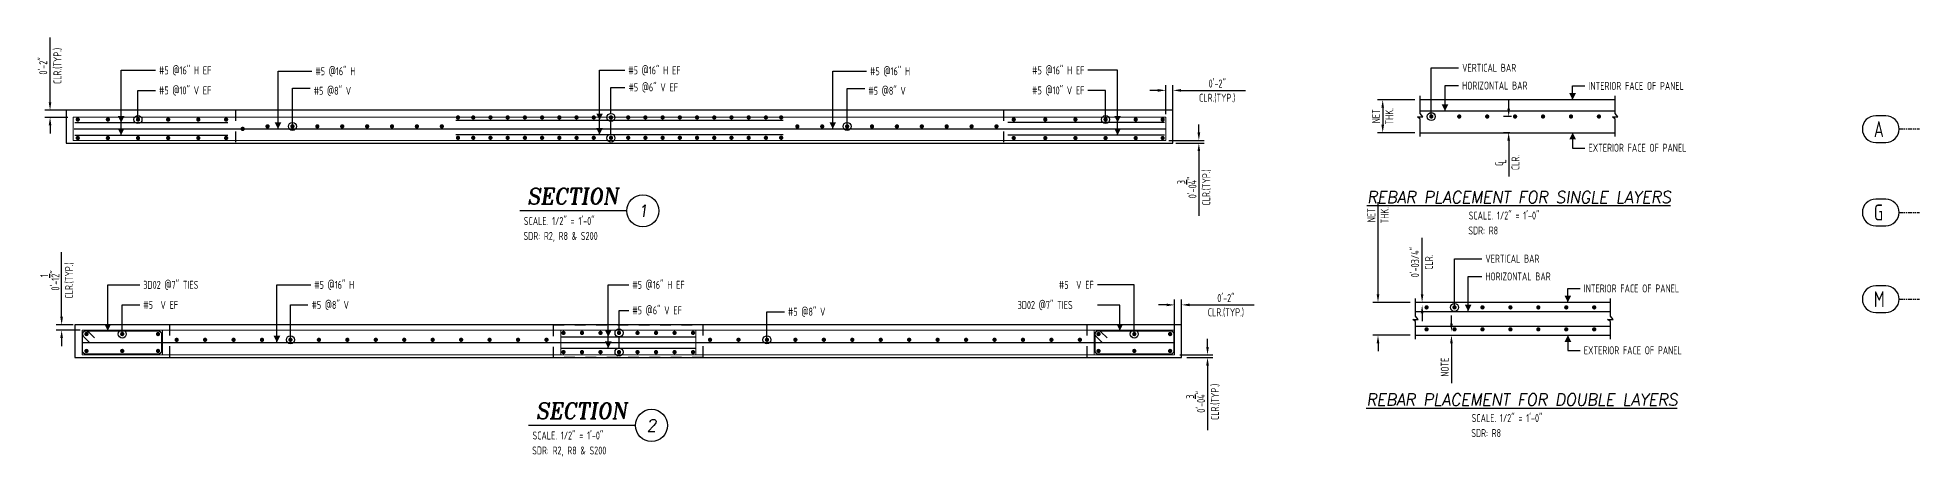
# Model space of a CAD drawing. Header units: inches. Extents: x -3675 to 33171, y -2273 to 1837.
# Drawn here: x 31840 to 32369, y 350 to 467 of the extents above; entities that cross this region are included whole.
import ezdxf
from ezdxf.enums import TextEntityAlignment as Align

# ---------------------------------------------------------------- set-up
doc = ezdxf.new("R2010")
doc.units = ezdxf.units.IN
doc.header["$MEASUREMENT"] = 0
doc.linetypes.add('HIDDEN', pattern=[6, 3, -3])
doc.linetypes.add('PHANTOM', pattern=[2.5, 1.25, -0.25, 0.25, -0.25, 0.25, -0.25])
doc.layers.get('0').update_dxf_attribs({"linetype": 'CONTINUOUS'})
doc.layers.get('Defpoints').update_dxf_attribs({"linetype": 'CONTINUOUS'})
for name, color, linetype in [('0-25TEXT', 7, 'CONTINUOUS'), ('0-35', 3, 'CONTINUOUS'), ('0-35TEXT', 3, 'CONTINUOUS'), ('0-50', 10, 'CONTINUOUS'), ('5', 4, 'CONTINUOUS'), ('DETAIL', 83, 'CONTINUOUS'), ('GRID', 8, 'PHANTOM'), ('hidden', 7, 'HIDDEN'), ('REBARS', 4, 'CONTINUOUS')]:
    doc.layers.add(name, color=color, linetype=linetype)
doc.layers.add('COVER', color=6, linetype='CONTINUOUS', lineweight=0, plot=False)
doc.styles.add('AR', font='ARCHQUIK.shx', dxfattribs={"width": 0.8})
doc.styles.add('ROMANT', font='romant')
doc.dimstyles.new('CADS_DIM_48', dxfattribs={"dimscale": 48, "dimtxt": 0.09375, "dimasz": 0.09375, "dimexe": 0.0625, "dimexo": 0.0625, "dimgap": 0.09375, "dimtad": 0, "dimtih": 1, "dimtoh": 1, "dimzin": 1, "dimdsep": 46, "dimlunit": 4, "dimtxsty": 'AR', "dimblk": 'CLOSED', "dimcen": 0.1875, "dimadec": 0, "dimazin": 0, "dimtfac": 1, "dimtofl": 0, "dimtmove": 0, "dimatfit": 1, "dimldrblk": 'DOTBLANK', "dimfxl": 1, "dimtzin": 0, "dimarcsym": 0})

# ---------------------------------------------------------------- blocks, each defined once
blk = doc.blocks.new('*D1747')
at = {"layer": 'Defpoints', "color": 0, "transparency": 16777216}
for p in [(32158.79, 452.57), (32156.79, 444.37), (32158.79, 443.31)]:
    blk.add_point(p, dxfattribs=at)
at = {"layer": 'DETAIL', "color": 0, "lineweight": -2, "transparency": 16777216}
for p, q in [((32154.54, 452.57), (32152.29, 452.57)), ((32156.79, 445.87), (32156.79, 454.07)), ((32158.79, 444.81), (32158.79, 454.07)), ((32161.04, 452.57), (32179.19, 452.57))]:
    blk.add_line(p, q, dxfattribs=at)
at = {"layer": 'DETAIL', "color": 0, "transparency": 16777216}
for points in [[(32154.54, 452.94), (32154.54, 452.19), (32156.79, 452.57)], [(32161.04, 452.94), (32161.04, 452.19), (32158.79, 452.57)]]:
    blk.add_solid(points, dxfattribs=at)
at = {"layer": 'DETAIL', "color": 0, "transparency": 16777216, "char_height": 2.25, "attachment_point": 5, "style": 'AR'}
for s, insert in [('0\'-2"', (32171.24, 454.48)), ('CLR.(TYP.)', (32171.24, 450.38))]:
    blk.add_mtext(s, dxfattribs=dict(at, insert=insert))
blk = doc.blocks.new('_DotBlank')
at = {"layer": '0-35', "color": 0, "lineweight": -2}
blk.add_line((-0.5, 0), (-1, 0), dxfattribs=at)
blk.add_circle((0, 0), 0.5, dxfattribs=at)
blk = doc.blocks.new('*D1748')
at = {"layer": 'Defpoints', "color": 0, "transparency": 16777216}
for p in [(32156.14, 438.49), (32158.06, 437.74), (32166.08, 437.74)]:
    blk.add_point(p, dxfattribs=at)
at = {"layer": 'DETAIL', "color": 0, "lineweight": -2, "transparency": 16777216}
for p, q in [((32166.08, 440.74), (32166.08, 442.99)), ((32157.64, 438.49), (32167.58, 438.49)), ((32159.56, 437.74), (32167.58, 437.74)), ((32166.08, 435.49), (32166.08, 417.34))]:
    blk.add_line(p, q, dxfattribs=at)
at = {"layer": 'DETAIL', "color": 0, "transparency": 16777216}
for points in [[(32165.7, 440.74), (32166.45, 440.74), (32166.08, 438.49)], [(32165.7, 435.49), (32166.45, 435.49), (32166.08, 437.74)]]:
    blk.add_solid(points, dxfattribs=at)
at = {"layer": 'DETAIL', "color": 0, "transparency": 16777216, "char_height": 2.25, "attachment_point": 5, "rotation": 90, "style": 'AR'}
for s, insert in [('CLR.(TYP.)', (32168.26, 425.29)), ('0\'-0{\\H1.000000x;\\S3/4;}"', (32162.7, 425.29))]:
    blk.add_mtext(s, dxfattribs=dict(at, insert=insert))
blk = doc.blocks.new('SECT1')
at = {"color": 7, "linetype": 'Continuous'}
blk.add_line((0.627, 0), (-0.627, 0), dxfattribs=at)
blk.add_circle((0.815, 0), 0.188, dxfattribs=at)
at = {"color": 7, "linetype": 'Continuous', "style": 'ROMANT', "oblique": 9, "width": 0.95}
blk.add_text('SECTION', height=0.1875, dxfattribs=at).set_placement((-0.006, 0.077), align=Align.CENTER)
blk.add_attdef('SECT1', text='', height=0.141, dxfattribs=at).set_placement((0.815, 0), align=Align.MIDDLE)
blk = doc.blocks.new('leadrblk')
blk.add_lwpolyline([(0, 0, 0, 1, 0), (1, 0, 1, 1, 0)], format="xyseb")
blk = doc.blocks.new('*D1749')
at = {"layer": 'Defpoints', "color": 0, "transparency": 16777216}
for p in [(31843, 446.99), (31849.54, 446.99), (31849.54, 444.99)]:
    blk.add_point(p, dxfattribs=at)
at = {"layer": 'DETAIL', "color": 0, "lineweight": -2, "transparency": 16777216}
for p, q in [((31843, 449.24), (31843, 467.39)), ((31848.04, 446.99), (31841.5, 446.99)), ((31848.04, 444.99), (31841.5, 444.99)), ((31843, 442.74), (31843, 440.49))]:
    blk.add_line(p, q, dxfattribs=at)
at = {"layer": 'DETAIL', "color": 0, "transparency": 16777216}
for points in [[(31842.62, 449.24), (31843.37, 449.24), (31843, 446.99)], [(31842.62, 442.74), (31843.37, 442.74), (31843, 444.99)]]:
    blk.add_solid(points, dxfattribs=at)
at = {"layer": 'DETAIL', "color": 0, "transparency": 16777216, "char_height": 2.25, "attachment_point": 5, "rotation": 90, "style": 'AR'}
for s, insert in [('0\'-2"', (31841.08, 459.44)), ('CLR.(TYP.)', (31845.18, 459.44))]:
    blk.add_mtext(s, dxfattribs=dict(at, insert=insert))
blk = doc.blocks.new('*D1751')
at = {"layer": 'Defpoints', "color": 0, "transparency": 16777216}
for p in [(32161.24, 392.26), (32159.24, 383), (32161.24, 383)]:
    blk.add_point(p, dxfattribs=at)
at = {"layer": 'DETAIL', "color": 0, "lineweight": -2, "transparency": 16777216}
for p, q in [((32156.99, 392.26), (32154.74, 392.26)), ((32159.24, 384.5), (32159.24, 393.76)), ((32161.24, 384.5), (32161.24, 393.76)), ((32163.49, 392.26), (32181.64, 392.26))]:
    blk.add_line(p, q, dxfattribs=at)
at = {"layer": 'DETAIL', "color": 0, "transparency": 16777216}
for points in [[(32156.99, 392.63), (32156.99, 391.88), (32159.24, 392.26)], [(32163.49, 392.63), (32163.49, 391.88), (32161.24, 392.26)]]:
    blk.add_solid(points, dxfattribs=at)
at = {"layer": 'DETAIL', "color": 0, "transparency": 16777216, "char_height": 2.25, "attachment_point": 5, "style": 'AR'}
for s, insert in [('0\'-2"', (32173.69, 394.17)), ('CLR.(TYP.)', (32173.69, 390.07))]:
    blk.add_mtext(s, dxfattribs=dict(at, insert=insert))
blk = doc.blocks.new('*D1752')
at = {"layer": 'Defpoints', "color": 0, "transparency": 16777216}
for p in [(32159.24, 378.19), (32161.24, 377.44), (32168.52, 377.44)]:
    blk.add_point(p, dxfattribs=at)
at = {"layer": 'DETAIL', "color": 0, "lineweight": -2, "transparency": 16777216}
for p, q in [((32168.52, 380.44), (32168.52, 382.69)), ((32160.74, 378.19), (32170.02, 378.19)), ((32162.74, 377.44), (32170.02, 377.44)), ((32168.52, 375.19), (32168.52, 357.04))]:
    blk.add_line(p, q, dxfattribs=at)
at = {"layer": 'DETAIL', "color": 0, "transparency": 16777216}
for points in [[(32168.14, 380.44), (32168.89, 380.44), (32168.52, 378.19)], [(32168.14, 375.19), (32168.89, 375.19), (32168.52, 377.44)]]:
    blk.add_solid(points, dxfattribs=at)
at = {"layer": 'DETAIL', "color": 0, "transparency": 16777216, "char_height": 2.25, "attachment_point": 5, "rotation": 90, "style": 'AR'}
for s, insert in [('0\'-0{\\H1.000000x;\\S3/4;}"', (32165.14, 364.99)), ('CLR.(TYP.)', (32170.71, 364.99))]:
    blk.add_mtext(s, dxfattribs=dict(at, insert=insert))
blk = doc.blocks.new('*D1753')
at = {"layer": 'Defpoints', "color": 0, "transparency": 16777216}
for p in [(31846.26, 386.69), (31850.99, 386.69), (31852.99, 385.19)]:
    blk.add_point(p, dxfattribs=at)
at = {"layer": 'DETAIL', "color": 0, "lineweight": -2, "transparency": 16777216}
for p, q in [((31846.26, 388.94), (31846.26, 407.09)), ((31849.49, 386.69), (31844.76, 386.69)), ((31851.49, 385.19), (31844.76, 385.19)), ((31846.26, 382.94), (31846.26, 380.69))]:
    blk.add_line(p, q, dxfattribs=at)
at = {"layer": 'DETAIL', "color": 0, "transparency": 16777216}
for points in [[(31845.88, 388.94), (31846.63, 388.94), (31846.26, 386.69)], [(31845.88, 382.94), (31846.63, 382.94), (31846.26, 385.19)]]:
    blk.add_solid(points, dxfattribs=at)
at = {"layer": 'DETAIL', "color": 0, "transparency": 16777216, "char_height": 2.25, "attachment_point": 5, "rotation": 90, "style": 'AR'}
for s, insert in [('CLR.(TYP.)', (31848.44, 399.14)), ('0\'-1{\\H1.000000x;\\S1/2;}"', (31842.92, 399.14))]:
    blk.add_mtext(s, dxfattribs=dict(at, insert=insert))
blk = doc.blocks.new('*D1763')
at = {"layer": 'Defpoints', "color": 0, "transparency": 16777216}
for p in [(32228.33, 449.92), (32217.78, 440.67), (32228.33, 440.67)]:
    blk.add_point(p, dxfattribs=at)
at = {"layer": 'DETAIL', "color": 0, "lineweight": -2, "transparency": 16777216}
for p, q in [((32226.83, 449.92), (32216.28, 449.92)), ((32217.78, 447.67), (32217.78, 442.92)), ((32226.83, 440.67), (32216.28, 440.67))]:
    blk.add_line(p, q, dxfattribs=at)
at = {"layer": 'DETAIL', "color": 0, "transparency": 16777216}
for points in [[(32217.41, 447.67), (32218.16, 447.67), (32217.78, 449.92)], [(32217.41, 442.92), (32218.16, 442.92), (32217.78, 440.67)]]:
    blk.add_solid(points, dxfattribs=at)
at = {"layer": 'DETAIL', "color": 0, "transparency": 16777216, "insert": (32217.78, 445.29), "char_height": 2.25, "attachment_point": 5, "rotation": 90, "style": 'AR'}
blk.add_mtext('NET\\PTHK.', dxfattribs=at)
blk = doc.blocks.new('*D1764')
at = {"layer": 'Defpoints', "color": 0, "transparency": 16777216}
for p in [(32227.01, 392.97), (32216.46, 383.72), (32227.01, 383.72)]:
    blk.add_point(p, dxfattribs=at)
at = {"layer": 'DETAIL', "color": 0, "lineweight": -2, "transparency": 16777216}
for p, q in [((32216.46, 395.22), (32216.46, 421.14)), ((32225.51, 392.97), (32214.96, 392.97)), ((32225.51, 383.72), (32214.96, 383.72)), ((32216.46, 381.47), (32216.46, 379.22))]:
    blk.add_line(p, q, dxfattribs=at)
at = {"layer": 'DETAIL', "color": 0, "transparency": 16777216}
for points in [[(32216.08, 395.22), (32216.83, 395.22), (32216.46, 392.97)], [(32216.08, 381.47), (32216.83, 381.47), (32216.46, 383.72)]]:
    blk.add_solid(points, dxfattribs=at)
at = {"layer": 'DETAIL', "color": 0, "transparency": 16777216, "insert": (32216.46, 417.47), "char_height": 2.25, "attachment_point": 5, "rotation": 90, "style": 'AR'}
blk.add_mtext('NET\\PTHK.', dxfattribs=at)
blk = doc.blocks.new('*D1765')
at = {"layer": 'Defpoints', "color": 0, "transparency": 16777216}
for p in [(32228.87, 392.97), (32228.87, 392.97), (32228.87, 392.16)]:
    blk.add_point(p, dxfattribs=at)
at = {"layer": 'DETAIL', "color": 0, "lineweight": -2, "transparency": 16777216}
for p, q in [((32228.87, 395.22), (32228.87, 411.07)), ((32228.87, 389.91), (32228.87, 387.66))]:
    blk.add_line(p, q, dxfattribs=at)
at = {"layer": 'DETAIL', "color": 0, "transparency": 16777216}
for points in [[(32228.49, 395.22), (32229.24, 395.22), (32228.87, 392.97)], [(32228.49, 389.91), (32229.24, 389.91), (32228.87, 392.16)]]:
    blk.add_solid(points, dxfattribs=at)
at = {"layer": 'DETAIL', "color": 0, "transparency": 16777216, "char_height": 2.25, "attachment_point": 5, "rotation": 90, "style": 'AR'}
for s, insert in [('0\'-03/4"', (32226.87, 404.27)), ('CLR.', (32230.78, 404.27))]:
    blk.add_mtext(s, dxfattribs=dict(at, insert=insert))
blk = doc.blocks.new('*D1766')
at = {"layer": 'Defpoints', "color": 0, "transparency": 16777216}
for p in [(32237.12, 384.76), (32237.12, 383.72), (32237.12, 383.72)]:
    blk.add_point(p, dxfattribs=at)
at = {"layer": 'DETAIL', "color": 0, "lineweight": -2, "transparency": 16777216}
for p, q in [((32237.12, 387.01), (32237.12, 389.26)), ((32237.12, 381.47), (32237.12, 370.27))]:
    blk.add_line(p, q, dxfattribs=at)
at = {"layer": 'DETAIL', "color": 0, "transparency": 16777216}
for points in [[(32236.74, 387.01), (32237.49, 387.01), (32237.12, 384.76)], [(32236.74, 381.47), (32237.49, 381.47), (32237.12, 383.72)]]:
    blk.add_solid(points, dxfattribs=at)
at = {"layer": 'DETAIL', "color": 0, "transparency": 16777216, "insert": (32235.24, 374.75), "char_height": 2.25, "width": 3.2897, "attachment_point": 5, "rotation": 90, "style": 'AR'}
blk.add_mtext('NOTE', dxfattribs=at)
blk = doc.blocks.new('*D1767')
at = {"layer": 'Defpoints', "color": 0, "transparency": 16777216}
for p in [(32255.52, 445.22), (32253.21, 440.67), (32255.02, 440.67)]:
    blk.add_point(p, dxfattribs=at)
at = {"layer": 'DETAIL', "color": 0, "lineweight": -2, "transparency": 16777216}
for p, q in [((32254.02, 445.22), (32251.71, 445.22)), ((32253.21, 447.47), (32253.21, 449.72)), ((32253.52, 440.67), (32251.71, 440.67)), ((32253.21, 438.42), (32253.21, 428.4))]:
    blk.add_line(p, q, dxfattribs=at)
at = {"layer": 'DETAIL', "color": 0, "transparency": 16777216}
for points in [[(32252.83, 447.47), (32253.58, 447.47), (32253.21, 445.22)], [(32252.83, 438.42), (32253.58, 438.42), (32253.21, 440.67)]]:
    blk.add_solid(points, dxfattribs=at)
at = {"layer": 'DETAIL', "color": 0, "transparency": 16777216, "insert": (32255.12, 432.28), "char_height": 2.25, "attachment_point": 5, "rotation": 90, "style": 'AR'}
blk.add_mtext('CLR.', dxfattribs=at)
blk = doc.blocks.new('A$C2A293661')
at = {"layer": '0-35TEXT', "style": 'AR', "width": 0.8}
for s, p in [('C', (-0.72, 0.84)), ('L', (0, 0))]:
    blk.add_text(s, height=2.25, dxfattribs=at).set_placement(p)
blk = doc.blocks.new('*U2555', base_point=(31851.99, 381.37))
at = {"layer": 'REBARS', "color": 0}
blk.add_lwpolyline([(31851.99, 381.69), (32158.99, 381.69)], dxfattribs=at)
blk = doc.blocks.new('*U2812', base_point=(31986.61, 380.42))
at = {"layer": 'REBARS', "color": 0}
blk.add_lwpolyline([(31986.61, 380.11), (32024.61, 380.11)], dxfattribs=at)
blk = doc.blocks.new('*U2813', base_point=(31986.61, 382.95))
at = {"layer": 'REBARS', "color": 0}
blk.add_lwpolyline([(31986.61, 383.26), (32024.61, 383.26)], dxfattribs=at)
blk = doc.blocks.new('*U2866', base_point=(32159.24, 378.19))
at = {"layer": 'REBARS', "color": 0}
blk.add_lwpolyline([(32138.97, 381.63), (32137.2, 383.4, -0.668179), (32137.86, 385), (32158.11, 385, -0.414214), (32159.05, 384.06), (32159.05, 379.31, -0.414213), (32158.11, 378.37), (32137.86, 378.37, -0.414214), (32136.92, 379.31), (32136.92, 384.06, -0.668178), (32138.52, 384.72), (32140.29, 382.96)], format="xyb", dxfattribs=at)
blk = doc.blocks.new('*U1963', base_point=(31874.49, 378.19))
at = {"layer": 'REBARS', "color": 0}
blk.add_lwpolyline([(31854.22, 381.63), (31852.45, 383.4, -0.668179), (31853.11, 385), (31873.36, 385, -0.414214), (31874.3, 384.06), (31874.3, 379.31, -0.414213), (31873.36, 378.37), (31853.11, 378.37, -0.414214), (31852.17, 379.31), (31852.17, 384.06, -0.668178), (31853.77, 384.72), (31855.54, 382.96)], format="xyb", dxfattribs=at)
blk = doc.blocks.new('*U2724', base_point=(31850.01, 443.21))
at = {"layer": 'REBARS', "color": 0}
blk.add_lwpolyline([(31850.01, 443.52), (31893.01, 443.52)], dxfattribs=at)
blk = doc.blocks.new('*U2725', base_point=(31850.01, 440.3))
at = {"layer": 'REBARS', "color": 0}
blk.add_lwpolyline([(31850.01, 439.99), (31893.01, 439.99)], dxfattribs=at)
blk = doc.blocks.new('*U2546', base_point=(31849.79, 441.43))
at = {"layer": 'REBARS', "color": 0}
blk.add_lwpolyline([(31849.79, 441.74), (32156.79, 441.74)], dxfattribs=at)
blk = doc.blocks.new('*U2790', base_point=(31957.16, 443.88))
at = {"layer": 'REBARS', "color": 0}
blk.add_lwpolyline([(31957.16, 444.19), (32049.16, 444.19)], dxfattribs=at)
blk = doc.blocks.new('*U2791', base_point=(31957.16, 440.43))
at = {"layer": 'REBARS', "color": 0}
blk.add_lwpolyline([(31957.16, 440.12), (32049.16, 440.12)], dxfattribs=at)
blk = doc.blocks.new('*U2771', base_point=(32156.37, 443.21))
at = {"layer": 'REBARS', "color": 0}
blk.add_lwpolyline([(32156.37, 443.52), (32112.37, 443.52)], dxfattribs=at)
blk = doc.blocks.new('*U2772', base_point=(32156.37, 439.67))
at = {"layer": 'REBARS', "color": 0}
blk.add_lwpolyline([(32156.37, 439.99), (32112.37, 439.99)], dxfattribs=at)

msp = doc.modelspace()

# ---------------------------------------------------------------- linework, layer by layer
at = {"layer": '0-25TEXT'}
for points in [[(31862.99287, 439.98554), (31862.99287, 458.20485), (31872.65841, 458.20485)], [(31907.1082, 441.7446), (31907.1082, 457.95481), (31916.62682, 457.95481)], [(31997.54245, 444.19048), (31997.54245, 458.20485), (32004.62044, 458.20485)], [(31997.54245, 440.11953), (31997.54245, 458.20485), (32004.62044, 458.20485)], [(32063.10123, 441.7446), (32063.10123, 457.95481), (32072.61985, 457.95481)], [(32143.21056, 439.98554), (32143.21056, 458.20485), (32134.89841, 458.20485)], [(32000.74695, 446.08589), (32000.74695, 453.41873), (32004.66849, 453.41873)], [(32235.30249, 446.77279), (32235.30249, 453.9187), (32239.12885, 453.9187)], [(32271.188, 449.91664), (32271.188, 453.82797), (32274.66927, 453.82797)], [(32000.74695, 440.29681), (32000.74695, 443.83589)], [(32271.188, 440.66664), (32271.188, 436.35866), (32274.66927, 436.35866)], [(31859.22665, 384.99787), (31859.22665, 397.89559), (31868.22947, 397.89559)], [(31906.78975, 381.68537), (31906.78975, 397.89559), (31916.30837, 397.89559)], [(31999.98678, 380.10822), (31999.98678, 397.89559), (32005.75886, 397.89559)], [(32241.83368, 390.43691), (32241.83368, 400.2535), (32245.66003, 400.2535)], [(32143.85165, 384.99787), (32143.85165, 392.21874), (32137.52665, 392.21874)], [(32269.86204, 392.9706), (32269.86204, 396.88193), (32273.34332, 396.88193)], [(32003.00899, 385.51278), (32003.00899, 390.72617), (32005.75886, 390.72617)], [(32269.86204, 383.7206), (32269.86204, 379.41261), (32273.34332, 379.41261)]]:
    msp.add_lwpolyline(points, dxfattribs=at)
at = {"layer": '0-35', "color": 0, "lineweight": -2}
msp.add_line((32003.00899, 380.10796), (32003.00899, 383.26278), dxfattribs=at)
at = {"layer": '0-35'}
for points in [[(32228.3346, 439.57652), (32228.3346, 444.52081), (32227.56376, 445.09332), (32229.10543, 445.09332), (32228.3346, 446.06247), (32228.3346, 451.00677)], [(32283.13748, 449.91664), (32228.3346, 449.91664)], [(32283.13748, 439.57652), (32283.13748, 444.52081), (32282.36665, 445.09332), (32283.90831, 445.09332), (32283.13748, 446.06247), (32283.13748, 451.00677)], [(32228.3346, 440.66664), (32283.13748, 440.66664)], [(32227.00864, 382.63047), (32227.00864, 387.57476), (32226.23781, 388.14727), (32227.77947, 388.14727), (32227.00864, 389.11643), (32227.00864, 394.06072)], [(32281.81152, 392.9706), (32227.00864, 392.9706)], [(32281.81152, 382.63047), (32281.81152, 387.57476), (32281.04069, 388.14727), (32282.58236, 388.14727), (32281.81152, 389.11643), (32281.81152, 394.06072)], [(32227.00864, 383.7206), (32281.81152, 383.7206)]]:
    msp.add_lwpolyline(points, dxfattribs=at)
for points in [[(32158.79264, 446.99463), (31847.54264, 446.99463), (31847.54264, 437.74463), (32158.79264, 437.74463)], [(32161.23697, 386.68537), (31849.98697, 386.68537), (31849.98697, 377.43537), (32161.23697, 377.43537)]]:
    msp.add_lwpolyline(points, close=True, dxfattribs=at)
at = {"layer": '0-35', "color": 0, "lineweight": -2}
for centre in [(32000.74695, 444.96089), (32000.74695, 439.17181), (32003.00899, 384.38778), (32003.00899, 378.98296)]:
    msp.add_circle(centre, 1.125, dxfattribs=at)
at = {"layer": '0-50'}
for points in [[(32359.26188, 445.43369), (32356.42665, 445.43369, 1), (32356.42665, 437.93369), (32359.26188, 437.93369, 1)], [(32359.26188, 421.99795), (32356.42665, 421.99795, 1), (32356.42665, 414.49795), (32359.26188, 414.49795, 1)], [(32359.26188, 397.62517), (32356.42665, 397.62517, 1), (32356.42665, 390.12517), (32359.26188, 390.12517, 1)]]:
    msp.add_lwpolyline(points, format="xyb", close=True, dxfattribs=at)
at = {"layer": '5', "const_width": 0.6}
for points in [[(31850.49264, 444.36962, 1), (31851.09264, 444.36962, 1)], [(31858.96764, 444.36962, 1), (31859.56764, 444.36962, 1)], [(31867.44264, 444.36962, 1), (31868.04264, 444.36962, 1)], [(31875.91764, 444.36962, 1), (31876.51764, 444.36962, 1)], [(31884.39264, 444.36962, 1), (31884.99264, 444.36962, 1)], [(31892.2166, 444.36962, 1), (31892.8166, 444.36962, 1)], [(31957.42025, 444.96089, 1), (31958.02025, 444.96089, 1)], [(31961.71598, 444.96089, 1), (31962.31598, 444.96089, 1)], [(31966.55735, 444.96089, 1), (31967.15735, 444.96089, 1)], [(31971.39872, 444.96089, 1), (31971.99872, 444.96089, 1)], [(31976.24009, 444.96089, 1), (31976.84009, 444.96089, 1)], [(31981.08146, 444.96089, 1), (31981.68146, 444.96089, 1)], [(31985.92283, 444.96089, 1), (31986.52283, 444.96089, 1)], [(31990.76421, 444.96089, 1), (31991.36421, 444.96089, 1)], [(31995.60558, 444.96089, 1), (31996.20558, 444.96089, 1)], [(32000.44695, 444.96089, 1), (32001.04695, 444.96089, 1)], [(32005.28832, 444.96089, 1), (32005.88832, 444.96089, 1)], [(32010.12969, 444.96089, 1), (32010.72969, 444.96089, 1)], [(32014.97107, 444.96089, 1), (32015.57107, 444.96089, 1)], [(32019.81244, 444.96089, 1), (32020.41244, 444.96089, 1)], [(32024.65381, 444.96089, 1), (32025.25381, 444.96089, 1)], [(32029.49518, 444.96089, 1), (32030.09518, 444.96089, 1)], [(32034.33655, 444.96089, 1), (32034.93655, 444.96089, 1)], [(32039.17792, 444.96089, 1), (32039.77792, 444.96089, 1)], [(32044.0193, 444.96089, 1), (32044.6193, 444.96089, 1)], [(32048.31349, 444.96089, 1), (32048.91349, 444.96089, 1)], [(32113.71525, 444.36962, 1), (32114.31525, 444.36962, 1)], [(32122.59264, 444.36962, 1), (32123.19264, 444.36962, 1)], [(32131.06764, 444.36962, 1), (32131.66764, 444.36962, 1)], [(32139.54264, 444.36962, 1), (32140.14264, 444.36962, 1)], [(32148.01764, 444.36962, 1), (32148.61764, 444.36962, 1)], [(32155.60225, 444.36962, 1), (32156.20225, 444.36962, 1)], [(32231.74835, 445.2225, -1), (32231.14835, 445.2225, -1)], [(32239.6055, 445.2225, -1), (32239.0055, 445.2225, -1)], [(32247.46264, 445.2225, -1), (32246.86264, 445.2225, -1)], [(32255.31978, 445.2225, -1), (32254.71978, 445.2225, -1)], [(32263.17692, 445.2225, -1), (32262.57692, 445.2225, -1)], [(32271.03407, 445.2225, -1), (32270.43407, 445.2225, -1)], [(32278.89121, 445.2225, -1), (32278.29121, 445.2225, -1)], [(31850.49264, 439.17181, -1), (31851.09264, 439.17181, -1)], [(31858.96764, 439.17181, -1), (31859.56764, 439.17181, -1)], [(31867.44264, 439.17181, -1), (31868.04264, 439.17181, -1)], [(31875.91764, 439.17181, -1), (31876.51764, 439.17181, -1)], [(31884.39264, 439.17181, -1), (31884.99264, 439.17181, -1)], [(31892.2166, 439.17181, -1), (31892.8166, 439.17181, -1)], [(31896.86764, 441.74463, 1), (31897.46764, 441.74463, 1)], [(31903.86851, 442.45381, 1), (31904.46851, 442.45381, 1)], [(31910.86938, 442.45381, 1), (31911.46938, 442.45381, 1)], [(31917.87025, 442.45381, 1), (31918.47025, 442.45381, 1)], [(31924.87112, 442.45381, 1), (31925.47112, 442.45381, 1)], [(31931.87199, 442.45381, 1), (31932.47199, 442.45381, 1)], [(31938.87286, 442.45381, 1), (31939.47286, 442.45381, 1)], [(31945.87373, 442.45381, 1), (31946.47373, 442.45381, 1)], [(31952.8746, 442.45381, 1), (31953.4746, 442.45381, 1)], [(31957.42025, 439.23433, -1), (31958.02025, 439.23433, -1)], [(31961.71598, 439.23433, -1), (31962.31598, 439.23433, -1)], [(31966.55735, 439.23433, -1), (31967.15735, 439.23433, -1)], [(31971.39872, 439.23433, -1), (31971.99872, 439.23433, -1)], [(31976.24009, 439.23433, -1), (31976.84009, 439.23433, -1)], [(31981.08146, 439.23433, -1), (31981.68146, 439.23433, -1)], [(31985.92283, 439.23433, -1), (31986.52283, 439.23433, -1)], [(31990.76421, 439.23433, -1), (31991.36421, 439.23433, -1)], [(31995.60558, 439.23433, -1), (31996.20558, 439.23433, -1)], [(32000.44695, 439.23433, -1), (32001.04695, 439.23433, -1)], [(32005.28832, 439.23433, -1), (32005.88832, 439.23433, -1)], [(32010.12969, 439.23433, -1), (32010.72969, 439.23433, -1)], [(32014.97107, 439.23433, -1), (32015.57107, 439.23433, -1)], [(32019.81244, 439.23433, -1), (32020.41244, 439.23433, -1)], [(32024.65381, 439.23433, -1), (32025.25381, 439.23433, -1)], [(32029.49518, 439.23433, -1), (32030.09518, 439.23433, -1)], [(32034.33655, 439.23433, -1), (32034.93655, 439.23433, -1)], [(32039.17792, 439.23433, -1), (32039.77792, 439.23433, -1)], [(32044.0193, 439.23433, -1), (32044.6193, 439.23433, -1)], [(32048.31349, 439.23433, -1), (32048.91349, 439.23433, -1)], [(32052.86067, 442.43477, 1), (32053.46067, 442.43477, 1)], [(32059.86154, 442.43477, 1), (32060.46154, 442.43477, 1)], [(32066.86241, 442.43477, 1), (32067.46241, 442.43477, 1)], [(32073.86328, 442.43477, 1), (32074.46328, 442.43477, 1)], [(32080.86415, 442.43477, 1), (32081.46415, 442.43477, 1)], [(32087.86502, 442.43477, 1), (32088.46502, 442.43477, 1)], [(32094.86589, 442.43477, 1), (32095.46589, 442.43477, 1)], [(32101.86677, 442.43477, 1), (32102.46677, 442.43477, 1)], [(32108.86764, 442.43477, 1), (32109.46764, 442.43477, 1)], [(32113.71525, 439.17181, -1), (32114.31525, 439.17181, -1)], [(32122.59264, 439.17181, -1), (32123.19264, 439.17181, -1)], [(32131.06764, 439.17181, -1), (32131.66764, 439.17181, -1)], [(32139.54264, 439.17181, -1), (32140.14264, 439.17181, -1)], [(32148.01764, 439.17181, -1), (32148.61764, 439.17181, -1)], [(32155.60225, 439.17181, -1), (32156.20225, 439.17181, -1)], [(32230.4224, 391.55731, -1), (32229.8224, 391.55731, -1)], [(32238.27954, 391.55731, -1), (32237.67954, 391.55731, -1)], [(32246.13668, 391.55731, -1), (32245.53668, 391.55731, -1)], [(32253.99383, 391.55731, -1), (32253.39383, 391.55731, -1)], [(32261.85097, 391.55731, -1), (32261.25097, 391.55731, -1)], [(32269.70811, 391.55731, -1), (32269.10811, 391.55731, -1)], [(32277.56525, 391.55731, -1), (32276.96525, 391.55731, -1)], [(31852.93697, 384.06036, 1), (31853.53697, 384.06036, 1)], [(31862.99947, 384.06036, 1), (31863.59947, 384.06036, 1)], [(31873.66197, 384.06036, -1), (31873.06197, 384.06036, -1)], [(31878.91197, 382.44242, -1), (31878.31197, 382.44242, -1)], [(31886.91197, 382.44242, -1), (31886.31197, 382.44242, -1)], [(31894.91197, 382.44242, -1), (31894.31197, 382.44242, -1)], [(31902.91197, 382.44242, -1), (31902.31197, 382.44242, -1)], [(31910.91197, 382.44242, -1), (31910.31197, 382.44242, -1)], [(31918.91197, 382.44242, -1), (31918.31197, 382.44242, -1)], [(31926.91197, 382.44242, -1), (31926.31197, 382.44242, -1)], [(31934.91197, 382.44242, -1), (31934.31197, 382.44242, -1)], [(31942.91197, 382.44242, -1), (31942.31197, 382.44242, -1)], [(31950.91197, 382.44242, -1), (31950.31197, 382.44242, -1)], [(31958.91197, 382.44242, -1), (31958.31197, 382.44242, -1)], [(31966.91197, 382.44242, -1), (31966.31197, 382.44242, -1)], [(31974.91197, 382.44242, -1), (31974.31197, 382.44242, -1)], [(31982.91197, 382.44242, -1), (31982.31197, 382.44242, -1)], [(31987.09112, 384.38778, 1), (31987.69112, 384.38778, 1)], [(31992.29708, 384.38778, 1), (31992.89708, 384.38778, 1)], [(31997.50303, 384.38778, 1), (31998.10303, 384.38778, 1)], [(32002.70899, 384.38778, 1), (32003.30899, 384.38778, 1)], [(32007.91495, 384.38778, 1), (32008.51495, 384.38778, 1)], [(32013.1209, 384.38778, 1), (32013.7209, 384.38778, 1)], [(32018.32686, 384.38778, 1), (32018.92686, 384.38778, 1)], [(32024.13281, 384.38778, -1), (32023.53281, 384.38778, -1)], [(32028.91197, 382.44242, -1), (32028.31197, 382.44242, -1)], [(32036.91197, 382.44242, -1), (32036.31197, 382.44242, -1)], [(32044.91197, 382.44242, -1), (32044.31197, 382.44242, -1)], [(32052.91197, 382.44242, -1), (32052.31197, 382.44242, -1)], [(32060.91197, 382.44242, -1), (32060.31197, 382.44242, -1)], [(32068.91197, 382.44242, -1), (32068.31197, 382.44242, -1)], [(32076.91197, 382.44242, -1), (32076.31197, 382.44242, -1)], [(32084.91197, 382.44242, -1), (32084.31197, 382.44242, -1)], [(32092.91197, 382.44242, -1), (32092.31197, 382.44242, -1)], [(32100.91197, 382.44242, -1), (32100.31197, 382.44242, -1)], [(32108.91197, 382.44242, -1), (32108.31197, 382.44242, -1)], [(32116.91197, 382.44242, -1), (32116.31197, 382.44242, -1)], [(32124.91197, 382.44242, -1), (32124.31197, 382.44242, -1)], [(32132.91197, 382.44242, -1), (32132.31197, 382.44242, -1)], [(32137.56197, 384.06036, 1), (32138.16197, 384.06036, 1)], [(32148.22447, 384.06036, -1), (32147.62447, 384.06036, -1)], [(32158.28697, 384.06036, -1), (32157.68697, 384.06036, -1)], [(32230.4224, 385.37986, -1), (32229.8224, 385.37986, -1)], [(32238.27954, 385.37986, -1), (32237.67954, 385.37986, -1)], [(32246.13668, 385.37986, -1), (32245.53668, 385.37986, -1)], [(32253.99383, 385.37986, -1), (32253.39383, 385.37986, -1)], [(32261.85097, 385.37986, -1), (32261.25097, 385.37986, -1)], [(32269.70811, 385.37986, -1), (32269.10811, 385.37986, -1)], [(32277.56525, 385.37986, -1), (32276.96525, 385.37986, -1)], [(31852.93697, 379.31037, -1), (31853.53697, 379.31037, -1)], [(31862.99947, 379.31037, -1), (31863.59947, 379.31037, -1)], [(31873.66197, 379.31037, 1), (31873.06197, 379.31037, 1)], [(31987.09112, 378.98296, -1), (31987.69112, 378.98296, -1)], [(31992.29708, 378.98296, -1), (31992.89708, 378.98296, -1)], [(31997.50303, 378.98296, -1), (31998.10303, 378.98296, -1)], [(32002.70899, 378.98296, -1), (32003.30899, 378.98296, -1)], [(32007.91495, 378.98296, -1), (32008.51495, 378.98296, -1)], [(32013.1209, 378.98296, -1), (32013.7209, 378.98296, -1)], [(32018.32686, 378.98296, -1), (32018.92686, 378.98296, -1)], [(32024.13281, 378.98296, 1), (32023.53281, 378.98296, 1)], [(32137.56197, 379.31037, -1), (32138.16197, 379.31037, -1)], [(32148.22447, 379.31037, 1), (32147.62447, 379.31037, 1)], [(32158.28697, 379.31037, 1), (32157.68697, 379.31037, 1)]]:
    msp.add_lwpolyline(points, format="xyb", close=True, dxfattribs=at)
at = {"layer": 'COVER'}
for p, q in [((31874.61197, 385.18537), (31874.61197, 378.18537)), ((32136.61197, 385.18537), (32136.61197, 378.18537))]:
    msp.add_line(p, q, dxfattribs=at)
for points in [[(32156.79264, 444.99463), (31849.54264, 444.99463), (31849.54264, 438.49463), (32156.79264, 438.49463)], [(32159.23697, 385.18537), (31851.98697, 385.18537), (31851.98697, 378.18537), (32159.23697, 378.18537)], [(31986.61197, 385.18537), (32024.61197, 385.18537), (32024.61197, 378.18537), (31986.61197, 378.18537)]]:
    msp.add_lwpolyline(points, close=True, dxfattribs=at)
for points in [[(31874.61197, 385.18537), (31851.98697, 385.18537), (31851.98697, 378.18537), (31874.61197, 378.18537)], [(32136.61197, 385.18537), (32159.23697, 385.18537), (32159.23697, 378.18537), (32136.61197, 378.18537)]]:
    msp.add_lwpolyline(points, dxfattribs=at)
at = {"layer": 'GRID', "lineweight": -3}
for points in [[(32362.95979, 441.71464), (32368.70677, 441.71464)], [(32362.95979, 418.27889), (32368.70677, 418.27889)], [(32362.95979, 393.90612), (32368.70677, 393.90612)]]:
    msp.add_lwpolyline(points, dxfattribs=at)
at = {"layer": 'hidden'}
for p, q in [((31895.16764, 446.99463), (31895.16764, 437.74463)), ((32111.16764, 446.99463), (32111.16764, 437.74463)), ((31876.61197, 386.68537), (31876.61197, 377.43537)), ((32134.61197, 386.68537), (32134.61197, 377.43537))]:
    msp.add_line(p, q, dxfattribs=at)
msp.add_lwpolyline([(31984.61197, 386.68537), (32026.61197, 386.68537), (32026.61197, 377.43537), (31984.61197, 377.43537)], close=True, dxfattribs=at)
at = {"layer": 'REBARS'}
for points in [[(32228.3346, 446.77279), (32283.13748, 446.77279)], [(32227.00864, 390.43691), (32281.81152, 390.43691)], [(32227.00864, 386.26439), (32281.81152, 386.26439)]]:
    msp.add_lwpolyline(points, dxfattribs=at)

# ---------------------------------------------------------------- block references
at = {"layer": '0-25TEXT', "yscale": 0.7502362204724409}
for p, xscale, rotation in [((32271.188, 449.91664), 1.874645669291339, 90.00000153523449), ((31862.99287, 443.51756), 1.874645669291339, 90.00000153523449), ((31907.1082, 441.7446), 1.874645669291339, 90.00000153523449), ((31997.54245, 444.19048), 1.874645669291339, 90.00000153523449), ((32063.10123, 441.7446), 1.874645669291339, 90.00000153523449), ((32143.21056, 443.51756), 1.874645669291339, 90.00000153523449), ((32235.30249, 446.77279), 1.874645669291339, 90.00000153523449), ((31862.99287, 439.98554), 1.874645669291339, 90.00000153523449), ((31997.54245, 440.11953), 1.874645669291339, 90.00000153523449), ((32143.21056, 439.98554), 1.874645669291339, 90.00000153523449), ((32271.188, 440.66664), -1.874645669291339, 89.9999984647655), ((32241.83368, 390.43691), 1.874645669291339, 90.00000153523449), ((32269.86204, 392.9706), 1.874645669291339, 90.00000153523449), ((31859.22665, 384.99787), 1.874645669291339, 90.00000153523449), ((32143.85165, 384.99787), 1.874645669291339, 90.00000153523449), ((31906.78975, 381.68537), 1.874645669291339, 90.00000153523449), ((31999.98678, 383.26253), 1.874645669291339, 90.00000153523449), ((31999.98678, 380.10822), 1.874645669291339, 90.00000153523449), ((32269.86204, 383.7206), -1.874645669291339, 89.9999984647655)]:
    msp.add_blockref('leadrblk', p, dxfattribs=dict(at, xscale=xscale, rotation=rotation))
at = {"layer": '0-25TEXT', "xscale": 24, "yscale": 24, "zscale": 24}
for p, values in [((31990.15044, 418.69608), {'SECT1': '1'}), ((31992.59477, 358.38682), {'SECT1': '2'})]:
    msp.add_blockref('SECT1', p, dxfattribs=at).add_auto_attribs(values)
at = {"layer": '0-35', "rotation": 90}
msp.add_blockref('A$C2A293661', (32252.51637, 432.00872), dxfattribs=at)
at = {"layer": 'REBARS', "color": 4}
for name, p in [('*U2546', (31849.79264, 441.43213)), ('*U2724', (31850.00699, 443.20505)), ('*U2725', (31850.00699, 440.29804)), ('*U2790', (31957.16067, 443.87799)), ('*U2791', (31957.16067, 440.43207)), ('*U2771', (32156.36904, 443.20505)), ('*U2772', (32156.36904, 439.67303)), ('*U2555', (31851.98697, 381.37287)), ('*U1963', (31874.48684, 378.18537)), ('*U2813', (31986.61197, 382.95003)), ('*U2866', (32159.23697, 378.18537)), ('*U2812', (31986.61197, 380.42072))]:
    msp.add_blockref(name, p, dxfattribs=at)

# ---------------------------------------------------------------- texts
at = {"color": 7, "linetype": 'Continuous', "style": 'ROMANT', "oblique": 9, "width": 0.95}
for s, p in [('%%UREBAR PLACEMENT FOR SINGLE LAYERS', (32256.1178, 420.87371)), ('%%UREBAR PLACEMENT FOR DOUBLE LAYERS', (32256.95753, 363.92767))]:
    msp.add_text(s, height=3.375, dxfattribs=at).set_placement(p, align=Align.CENTER)
at = {"layer": '0-25TEXT', "style": 'AR', "width": 0.8}
for s, height, p in [('#5 @16" H EF', 2.2497638, (31873.6583, 457.07997)), ('#5 @16" H', 2.249764, (31917.62671, 456.82993)), ('#5 @16" H EF', 2.2497638, (32005.62034, 457.07997)), ('#5 @16" H', 2.249764, (32073.61975, 456.82993)), ('#5 @10" V EF', 2.2497638, (31873.6583, 451.43327)), ('#5 @8" V', 2.249764, (31917.14288, 451.32545)), ('#5 @6" V EF', 2.2497638, (32005.66838, 452.29384)), ('#5 @8" V', 2.249764, (32073.13591, 451.32545)), ('3D02 @7" TIES', 2.2497638, (31869.22936, 396.77071)), ('#5 @16" H', 2.249764, (31917.30826, 396.77071)), ('#5 @16" H EF', 2.2497638, (32006.75875, 396.77071)), ('#5  V EF', 2.249764, (31869.22936, 391.12401)), ('#5 @8" V', 2.249764, (31916.52971, 391.12401)), ('#5 @6" V EF', 2.2497638, (32006.75875, 389.60128)), ('#5 @8" V', 2.249764, (32050.52971, 389.20632)), ('3D02 @7" TIES', 2.2497638, (32115.11521, 391.09386))]:
    msp.add_text(s, height=height, dxfattribs=at).set_placement(p)
for s, height, p in [('#5 @16" H EF', 2.2497638, (32133.89852, 457.07997)), ('#5 @10" V EF', 2.2497638, (32133.89852, 451.43327)), ('#5  V EF', 2.249764, (32136.52675, 396.77071))]:
    msp.add_text(s, height=height, dxfattribs=at).set_placement(p, align=Align.RIGHT)
at = {"layer": '0-35TEXT', "style": 'AR', "width": 0.8}
for s, height, p in [('VERTICAL BAR', 2.2499437, (32240.12882, 457.78946)), ('HORIZONTAL BAR', 2.2499437, (32240.12882, 452.79373)), ('INTERIOR FACE OF PANEL', 2.2499437, (32275.66925, 452.703)), ('EXTERIOR FACE OF PANEL', 2.2499437, (32275.66925, 435.31127)), ('SCALE. 1/2" = 1\'-0"', 2.2499437, (32241.96103, 416.25499)), ('SCALE. 1/2" = 1\'-0"', 2.2499437, (31976.24206, 414.71731)), ('SDR: R8', 2.249944, (32241.86424, 412.04692)), ('SDR: R2, R8 & S200', 2.2499437, (31976.14526, 410.50924)), ('VERTICAL BAR', 2.2499437, (32246.66001, 404.12427)), ('HORIZONTAL BAR', 2.2499437, (32246.66001, 399.12853)), ('INTERIOR FACE OF PANEL', 2.2499437, (32274.34329, 395.75696)), ('EXTERIOR FACE OF PANEL', 2.2499437, (32274.34329, 378.36523)), ('SCALE. 1/2" = 1\'-0"', 2.2499437, (32242.80077, 359.30894)), ('SCALE. 1/2" = 1\'-0"', 2.2499437, (31978.68639, 354.40805)), ('SDR: R8', 2.249944, (32242.70397, 355.10087)), ('SDR: R2, R8 & S200', 2.2499437, (31978.58959, 350.19998))]:
    msp.add_text(s, height=height, dxfattribs=at).set_placement(p)
at = {"layer": '0-50', "style": 'AR', "width": 0.8}
for s, p in [('A', (32355.926, 439.43175)), ('G', (32355.926, 415.99601)), ('M', (32355.926, 391.62323))]:
    msp.add_text(s, height=4.5, dxfattribs=at).set_placement(p)

# ---------------------------------------------------------------- dimensions: what is measured, and where the dimension line sits
at = {"layer": 'DETAIL'}
for base, p1, p2, text, picture, middle in [((31842.99606, 446.99463), (31849.54264, 444.99463), (31849.54264, 446.99463), '<>\\XCLR.(TYP.)', '*D1749', (31842.99606, 459.44463)), ((32253.20666, 440.66664), (32255.51978, 445.2225), (32255.01978, 440.66664), ' \\XCLR.', '*D1767', (32253.20666, 432.28216)), ((32166.07553, 437.74463), (32156.14399, 438.49463), (32158.06445, 437.74463), '<>\\XCLR.(TYP.)', '*D1748', (32166.07553, 425.29463)), ((32228.86612, 392.9706), (32228.86612, 392.16295), (32228.86612, 392.9706), '0\'-03/4"\\XCLR.', '*D1765', (32228.86612, 404.27232)), ((31846.25611, 386.68537), (31852.98697, 385.18537), (31850.98697, 386.68537), '<>\\XCLR.(TYP.)', '*D1753', (31846.25611, 399.13537)), ((32237.11693, 383.7206), (32237.11693, 384.75716), (32237.11693, 383.7206), 'NOTE', '*D1766', (32235.24193, 374.74646)), ((32168.51986, 377.43537), (32159.23697, 378.18537), (32161.23697, 377.43537), '<>\\XCLR.(TYP.)', '*D1752', (32168.51986, 364.98537))]:
    dim = msp.add_linear_dim(base=base, p1=p1, p2=p2, angle=90, text=text, dimstyle='CADS_DIM_48', override={"dimscale": 24, "dimgap": 0.03125, "dimtad": 1, "dimtih": 0, "dimtoh": 0, "dimdec": 3, "dimtdec": 3}, dxfattribs=at)
    dim.commit()
    dim.dimension.update_dxf_attribs({"geometry": picture, "text_midpoint": middle})
for base, p1, p2, picture, middle in [((32158.79264, 452.56617), (32156.79264, 444.36962), (32158.79264, 443.31057), '*D1747', (32171.24264, 452.56617)), ((32161.23697, 392.25691), (32159.23697, 383.00131), (32161.23697, 383.00131), '*D1751', (32173.68697, 392.25691))]:
    dim = msp.add_linear_dim(base=base, p1=p1, p2=p2, text='<>\\XCLR.(TYP.)', dimstyle='CADS_DIM_48', override={"dimscale": 24, "dimgap": 0.03125, "dimtad": 1, "dimtih": 0, "dimtoh": 0, "dimdec": 3, "dimtdec": 3}, dxfattribs=at)
    dim.commit()
    dim.dimension.update_dxf_attribs({"geometry": picture, "text_midpoint": middle})
for base, p1, p2, picture, middle in [((32217.78491, 440.66664), (32228.3346, 449.91664), (32228.3346, 440.66664), '*D1763', (32217.78491, 445.29164)), ((32216.45895, 383.7206), (32227.00864, 392.9706), (32227.00864, 383.7206), '*D1764', (32216.45895, 417.47232))]:
    dim = msp.add_linear_dim(base=base, p1=p1, p2=p2, angle=90, text='NET\\XTHK.', dimstyle='CADS_DIM_48', override={"dimscale": 24, "dimgap": 0.03125, "dimtad": 1, "dimtih": 0, "dimtoh": 0, "dimdec": 3, "dimtdec": 3}, dxfattribs=at)
    dim.commit()
    dim.dimension.update_dxf_attribs({"geometry": picture, "text_midpoint": middle, "dimtype": 160})

# ---------------------------------------------------------------- leaders
at = {"layer": '0-25TEXT'}
for points in [[(32231.44835, 445.2225), (32231.44835, 458.91444), (32239.12885, 458.91444)], [(31867.72841, 444.36962), (31867.72841, 452.55815), (31872.65841, 452.55815)], [(31911.16938, 442.45381), (31911.16938, 453.1595), (31916.14298, 453.1595)], [(32067.16241, 442.43477), (32067.16241, 453.14046), (32072.13602, 453.14046)], [(32139.82841, 444.36962), (32139.82841, 452.55815), (32134.89841, 452.55815)], [(32237.97954, 391.55731), (32237.97954, 405.24924), (32245.66003, 405.24924)], [(32147.92447, 384.06036), (32147.92447, 397.89559), (32137.52665, 397.89559)], [(31863.29947, 384.06036), (31863.29947, 392.24889), (31868.22947, 392.24889)], [(31910.61197, 382.44242), (31910.59982, 392.24889), (31915.52981, 392.24889)], [(32044.61197, 382.44242), (32044.59982, 390.3312), (32049.52981, 390.3312)]]:
    msp.add_leader(points, dimstyle='CADS_DIM_48', override={"dimscale": 24, "dimgap": 0.03125, "dimtad": 0, "dimtih": 0, "dimtoh": 0, "dimdec": 3, "dimtdec": 3}, dxfattribs=at)

doc.saveas('drawing.dxf')
